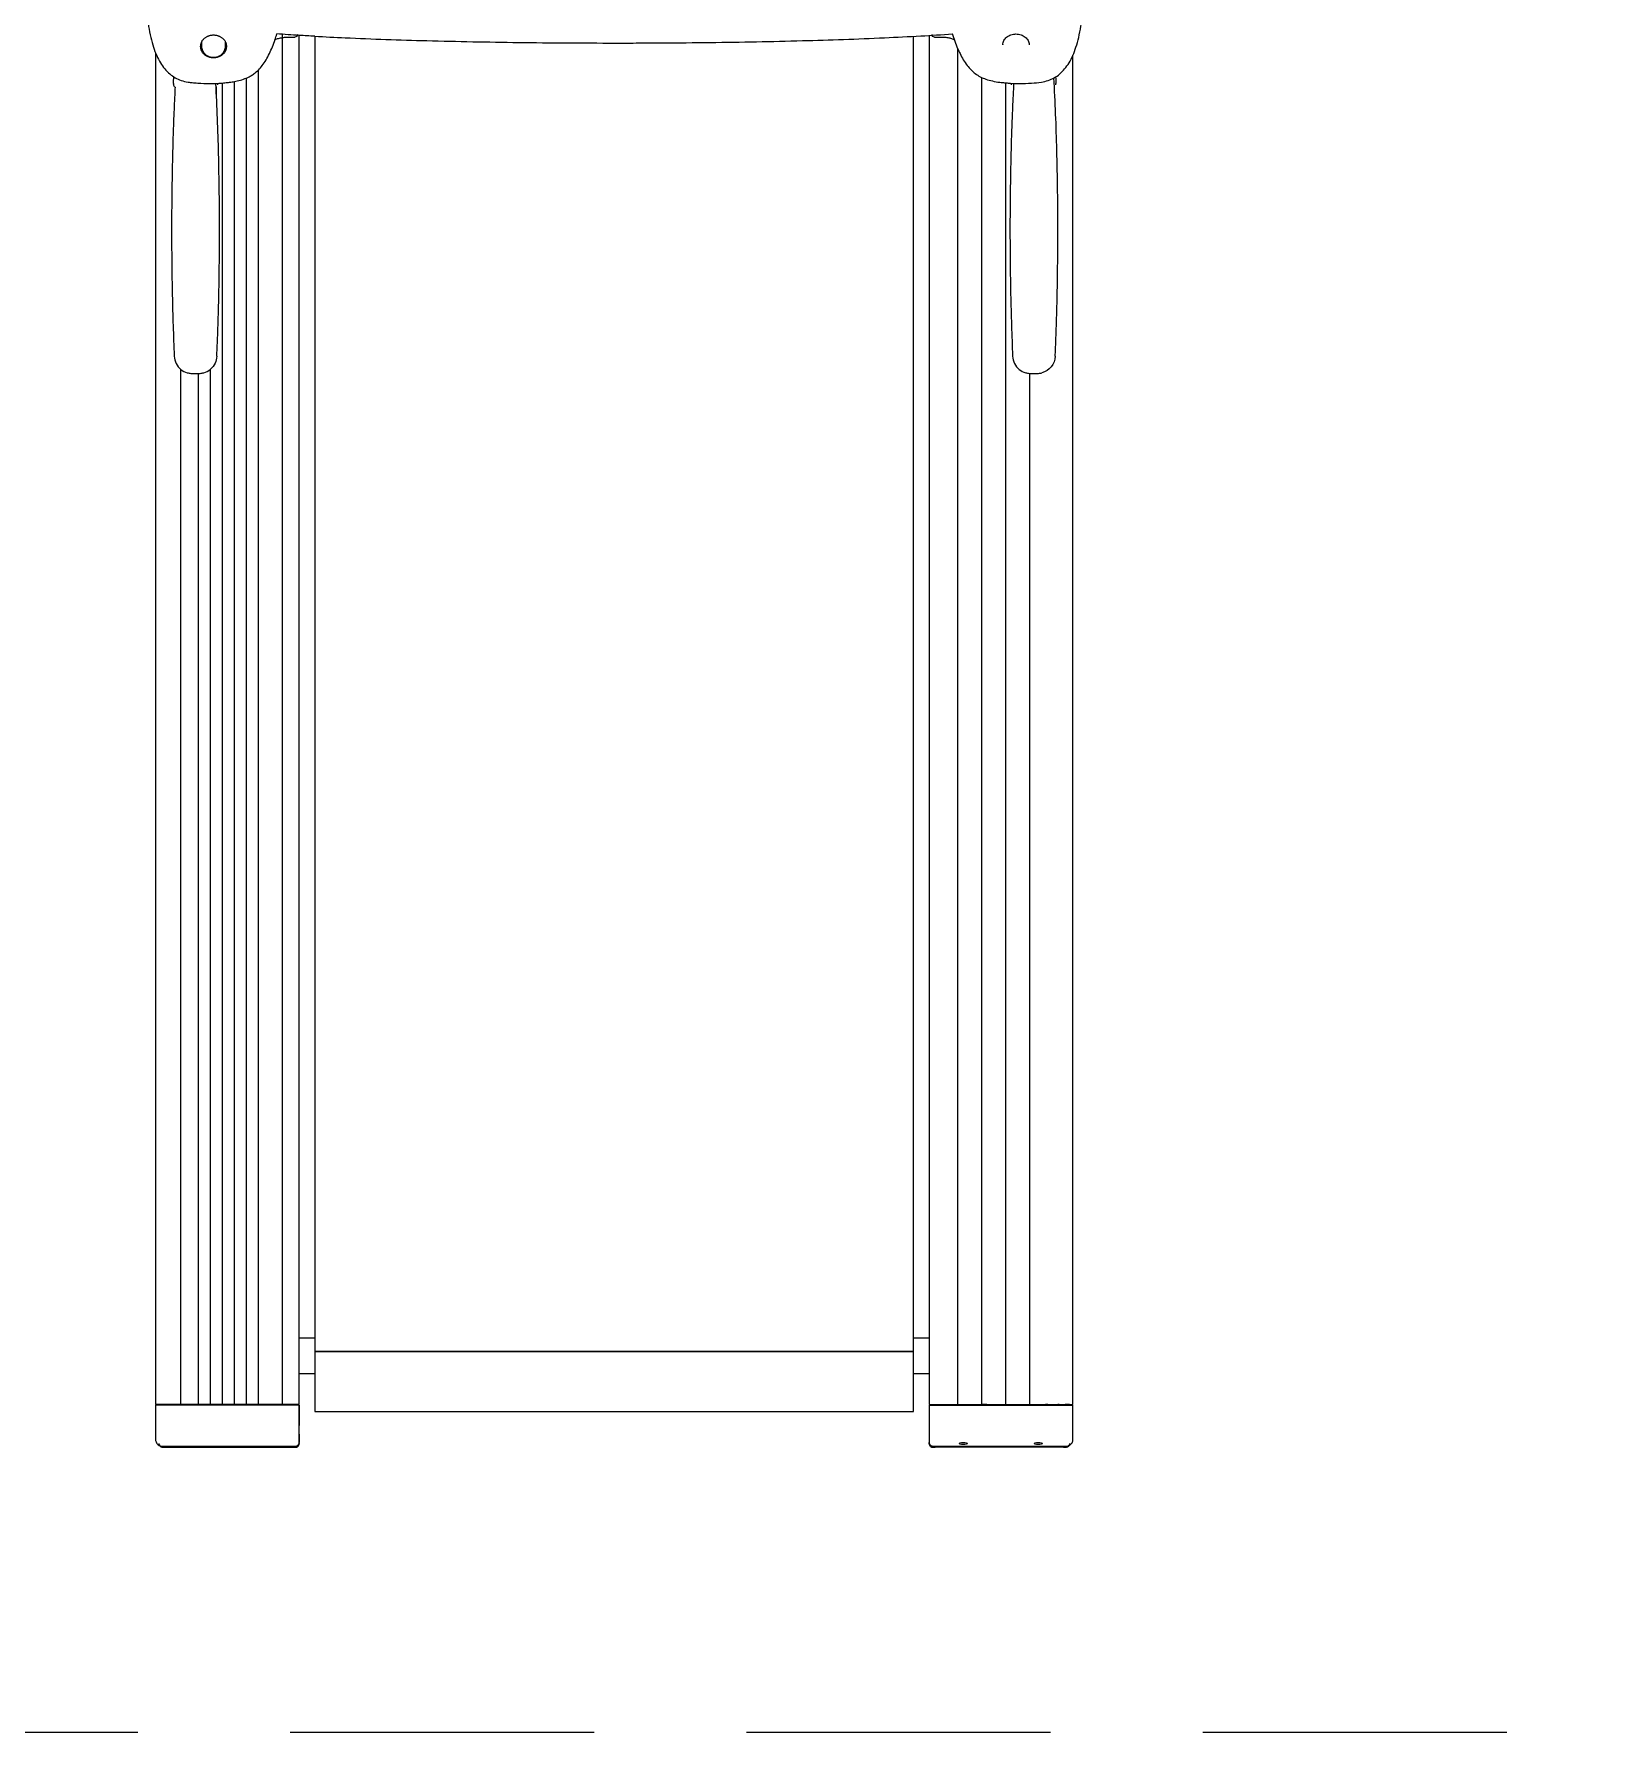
# Model space of a CAD drawing. Extents: x -32840 to 422982, y 280745 to 888746.
# Drawn here: x 80817 to 82115, y 815827 to 817222 of the extents above; entities that cross this region are included whole.
import ezdxf

# ---------------------------------------------------------------- set-up
doc = ezdxf.new("R2010")
doc.units = 0
doc.header["$LTSCALE"] = 1000
doc.linetypes.add('HIDDEN2', pattern=[0.1875, 0.125, -0.0625])
doc.layers.add('A-Duct Above', color=20, linetype='HIDDEN2')
doc.layers.add('A-FUR', color=33, linetype='Continuous', plot=False, transparency=0.5)

# ---------------------------------------------------------------- blocks, each defined once
blk = doc.blocks.new('REC-GYM-01')
for p, q in [((463.286, -867.236), (463.286, -866.116)), ((463.522, -865.85), (463.601, -865.85)), ((463.535, -865.85), (463.601, -865.85)), ((463.601, -865.85), (467.813, -865.85)), ((467.813, -865.85), (467.879, -865.85)), ((467.813, -865.85), (467.892, -865.85)), ((468.01, -865.968), (468.01, -866.01)), ((468.01, -866.01), (468.01, -866.283)), ((468.01, -866.283), (468.01, -866.01)), ((488.719, -865.968), (488.719, -866.01)), ((488.719, -867.236), (488.719, -866.01)), ((488.719, -866.283), (488.719, -866.01)), ((488.916, -865.85), (488.837, -865.85)), ((488.85, -865.85), (488.916, -865.85)), ((493.128, -865.85), (488.916, -865.85)), ((493.128, -865.85), (493.194, -865.85)), ((493.207, -865.85), (493.128, -865.85)), ((493.443, -866.116), (493.443, -867.236)), ((468.01, -866.283), (468.01, -867.236)), ((468.01, -867.236), (468.01, -866.561)), ((488.719, -867.236), (488.719, -866.561)), ((468.01, -867.236), (463.286, -867.236)), ((468.522, -867.019), (488.207, -867.019)), ((468.522, -868.991), (468.522, -867.019)), ((488.207, -867.019), (488.207, -868.991)), ((488.719, -867.236), (493.443, -867.236)), ((463.286, -911.678), (463.286, -867.256)), ((463.404, -867.256), (463.286, -867.256)), ((463.837, -867.256), (463.404, -867.256)), ((463.739, -867.256), (463.778, -867.256)), ((464.113, -867.256), (463.837, -867.256)), ((464.073, -867.256), (464.191, -867.256)), ((464.309, -867.256), (464.113, -867.256)), ((464.506, -867.256), (464.309, -867.256)), ((464.309, -867.256), (464.388, -867.256)), ((464.703, -867.256), (464.506, -867.256)), ((464.9, -867.256), (464.703, -867.256)), ((465.097, -867.256), (464.9, -867.256)), ((465.294, -867.256), (465.097, -867.256)), ((465.491, -867.256), (465.294, -867.256)), ((465.687, -867.256), (465.491, -867.256)), ((465.884, -867.256), (465.687, -867.256)), ((466.081, -867.256), (465.884, -867.256)), ((466.278, -867.256), (466.081, -867.256)), ((466.475, -867.256), (466.278, -867.256)), ((466.672, -867.256), (466.475, -867.256)), ((466.868, -867.256), (466.672, -867.256)), ((467.065, -867.256), (466.868, -867.256)), ((467.262, -867.256), (467.065, -867.256)), ((467.459, -867.256), (467.262, -867.256)), ((468.01, -867.256), (467.459, -867.256)), ((468.01, -867.256), (468.01, -912.25)), ((488.719, -867.256), (489.27, -867.256)), ((489.27, -867.256), (489.467, -867.256)), ((489.467, -867.256), (489.664, -867.256)), ((489.664, -867.256), (489.861, -867.256)), ((489.861, -867.256), (490.057, -867.256)), ((490.057, -867.256), (490.254, -867.256)), ((490.254, -867.256), (490.451, -867.256)), ((490.451, -867.256), (490.648, -867.256)), ((490.609, -867.256), (490.451, -867.256)), ((490.648, -867.256), (490.845, -867.256)), ((490.845, -867.256), (491.042, -867.256)), ((491.042, -867.256), (491.239, -867.256)), ((491.239, -867.256), (491.435, -867.256)), ((491.435, -867.256), (491.632, -867.256)), ((491.632, -867.256), (491.829, -867.256)), ((491.829, -867.256), (492.026, -867.256)), ((492.026, -867.256), (492.223, -867.256)), ((492.223, -867.256), (492.42, -867.256)), ((492.42, -867.256), (492.616, -867.256)), ((492.616, -867.256), (492.538, -867.256)), ((492.616, -867.256), (493.443, -867.256)), ((492.991, -867.256), (492.951, -867.256)), ((493.325, -867.256), (493.189, -867.256)), ((493.443, -867.256), (493.443, -911.597)), ((468.522, -868.259), (468.01, -868.259)), ((488.719, -868.259), (488.207, -868.259)), ((468.01, -869.441), (468.522, -869.441)), ((468.522, -868.991), (488.207, -868.991)), ((468.522, -912.221), (468.522, -868.991)), ((488.207, -868.993), (468.522, -868.993)), ((488.207, -868.991), (488.207, -912.219)), ((488.207, -869.441), (488.719, -869.441)), ((465.294, -910.173), (465.294, -910.554)), ((463.881, -910.665), (463.881, -910.625)), ((465.334, -910.625), (465.334, -910.625)), ((465.334, -910.625), (465.334, -910.665)), ((465.334, -910.665), (465.334, -910.675)), ((491.429, -910.625), (491.429, -910.625)), ((491.429, -910.625), (491.429, -910.665)), ((491.429, -910.675), (491.429, -910.665)), ((492.882, -910.625), (492.882, -910.665)), ((464.799, -912.04), (464.799, -911.891)), ((465.586, -911.891), (465.586, -912.04)), ((467.752, -912.196), (467.87, -912.196)), ((488.893, -912.196), (489.011, -912.196)), ((491.137, -911.946), (491.137, -911.943))]:
    blk.add_line(p, q)
at = {"color": 8}
for p, q in [((464.113, -867.256), (464.113, -901.278)), ((464.703, -867.256), (464.703, -901.136)), ((465.097, -867.256), (465.097, -901.283)), ((465.491, -867.256), (465.491, -910.686)), ((465.884, -867.256), (465.884, -910.735)), ((466.278, -867.256), (466.278, -910.85)), ((466.672, -867.256), (466.672, -911.117)), ((467.459, -867.256), (467.459, -912.284)), ((488.719, -912.248), (488.719, -867.256)), ((489.664, -867.256), (489.664, -911.803)), ((490.451, -867.256), (490.451, -910.865)), ((491.239, -867.256), (491.239, -910.689)), ((492.026, -867.256), (492.026, -901.138))]:
    blk.add_line(p, q, dxfattribs=at)
for centre, radius, start, end in [((463.522, -865.968), 0.118, 157.5151, 180.0001), ((467.892, -865.968), 0.118, 359.9961, 90.0012), ((488.837, -865.968), 0.118, 89.9988, 180.0039), ((493.207, -865.968), 0.118, 359.9999, 89.9996), ((464.711, -901.731), 0.591, 2.5749, 49.2278), ((492.269, -901.731), 0.592, 2.6257, 75.2281), ((463.967, -910.626), 0.086, 116.4007, 179.2074), ((466.581, -910.689), 2.7, 179.4839, 184.1266), ((490.182, -910.689), 2.7, 355.8735, 0.5161), ((494.175, -913.685), 4.888, 157.3619, 163.5099), ((472.297, -984.295), 72.173, 93.40545, 93.99056), ((467.87, -912.274), 0.0787, 359.9986, 89.9993), ((473.211, -999.508), 87.413, 93.07481, 93.41082), ((488.893, -912.274), 0.0787, 90.0021, 179.9999)]:
    blk.add_arc(centre, radius, start, end)
for points, knots in [([(463.286, -866.116), (463.286, -866.105), (463.287, -866.083), (463.294, -866.042), (463.313, -865.993), (463.351, -865.943), (463.384, -865.917), (463.403, -865.907)], [0, 0, 0, 0, 0.838449, 1.636254, 3.211001, 4.765575, 6.380523, 6.380523, 6.380523, 6.380523]), ([(463.403, -865.907), (463.41, -865.902), (463.426, -865.895), (463.456, -865.888), (463.493, -865.884), (463.528, -865.883), (463.561, -865.883), (464.987, -865.883), (466.406, -865.883), (467.813, -865.883)], [0, 0, 0, 0, 0.65496, 1.367537, 2.291142, 3.479117, 4.032913, 4.86491, 112.125108, 112.125108, 112.125108, 112.125108]), ([(463.413, -865.923), (463.415, -865.917), (463.421, -865.906), (463.436, -865.886), (463.46, -865.865), (463.489, -865.853), (463.514, -865.85), (463.528, -865.85), (463.535, -865.85)], [0, 0, 0, 0, 0.465138, 0.951302, 1.911914, 2.859808, 3.305147, 3.869273, 3.869273, 3.869273, 3.869273]), ([(467.813, -865.883), (467.83, -865.883), (467.86, -865.884), (467.908, -865.888), (467.958, -865.906), (468, -865.95), (468.01, -865.99), (468.01, -866.01)], [0, 0, 0, 0, 1.274166, 2.25625, 3.707817, 5.236974, 6.757083, 6.757083, 6.757083, 6.757083]), ([(467.879, -865.85), (467.888, -865.85), (467.905, -865.85), (467.938, -865.857), (467.974, -865.878), (468.003, -865.919), (468.01, -865.952), (468.01, -865.968)], [0, 0, 0, 0, 0.690637, 1.285113, 2.53381, 3.800718, 5.046309, 5.046309, 5.046309, 5.046309]), ([(488.719, -865.968), (488.719, -865.96), (488.721, -865.943), (488.731, -865.912), (488.755, -865.878), (488.791, -865.857), (488.818, -865.851), (488.835, -865.85), (488.845, -865.85), (488.85, -865.85)], [0, 0, 0, 0, 0.625083, 1.257481, 2.508156, 3.753555, 4.351689, 4.620707, 5.046305, 5.046305, 5.046305, 5.046305]), ([(488.719, -866.01), (488.719, -866), (488.721, -865.98), (488.736, -865.943), (488.771, -865.906), (488.821, -865.888), (488.869, -865.884), (488.899, -865.883), (488.916, -865.883)], [0, 0, 0, 0, 0.762934, 1.519346, 3.049202, 4.500837, 5.482725, 6.757087, 6.757087, 6.757087, 6.757087]), ([(488.916, -865.883), (490.339, -865.883), (491.765, -865.883), (493.202, -865.883), (493.22, -865.883), (493.247, -865.885), (493.282, -865.888), (493.311, -865.897), (493.326, -865.907)], [0, 0, 0, 0, 108.484005, 108.645991, 109.482231, 109.827755, 110.757571, 112.125108, 112.125108, 112.125108, 112.125108]), ([(493.194, -865.85), (493.201, -865.85), (493.214, -865.85), (493.238, -865.853), (493.277, -865.867), (493.303, -865.894), (493.313, -865.916)], [0, 0, 0, 0, 0.54201, 0.958569, 1.849318, 3.684977, 3.684977, 3.684977, 3.684977]), ([(493.326, -865.907), (493.336, -865.912), (493.353, -865.924), (493.384, -865.952), (493.429, -866.011), (493.443, -866.074), (493.443, -866.116)], [0, 0, 0, 0, 0.813921, 1.614947, 3.169521, 6.380523, 6.380523, 6.380523, 6.380523]), ([(463.903, -901.704), (463.906, -901.621), (463.949, -901.458), (464.106, -901.261), (464.289, -901.166), (464.43, -901.14), (464.521, -901.134), (464.602, -901.133), (464.682, -901.134), (464.773, -901.14), (464.915, -901.166), (465.027, -901.225), (465.093, -901.28), (465.097, -901.283)], [0, 0, 0, 0, 6.31924, 12.614109, 18.736565, 21.720925, 23.501176, 25.68301, 27.855174, 29.641143, 32.632385, 38.752228, 39.148073, 39.148073, 39.148073, 39.148073]), ([(491.462, -901.704), (491.465, -901.621), (491.508, -901.458), (491.665, -901.261), (491.848, -901.166), (491.99, -901.14), (492.081, -901.134), (492.161, -901.133), (492.241, -901.134), (492.328, -901.139), (492.386, -901.15), (492.42, -901.159)], [0, 0, 0, 0, 6.309942, 12.620277, 18.74012, 21.731361, 23.517331, 25.689316, 27.856419, 29.636741, 32.306967, 32.306967, 32.306967, 32.306967]), ([(463.815, -905.856), (463.815, -905.681), (463.815, -905.324), (463.821, -904.61), (463.84, -903.401), (463.872, -902.374), (463.903, -901.704)], [0, 0, 0, 0, 13.307879, 27.171677, 54.39911, 105.477009, 105.477009, 105.477009, 105.477009]), ([(465.301, -901.704), (465.309, -901.868), (465.323, -902.205), (465.347, -902.884), (465.379, -904.104), (465.389, -905.151), (465.389, -905.856)], [0, 0, 0, 0, 12.503902, 25.678064, 51.787666, 105.478959, 105.478959, 105.478959, 105.478959]), ([(491.374, -905.856), (491.374, -905.673), (491.375, -905.307), (491.38, -904.602), (491.399, -903.401), (491.431, -902.383), (491.462, -901.704)], [0, 0, 0, 0, 13.944514, 27.890807, 53.69123, 105.478897, 105.478897, 105.478897, 105.478897]), ([(492.86, -901.704), (492.868, -901.87), (492.882, -902.199), (492.905, -902.868), (492.938, -904.087), (492.948, -905.142), (492.948, -905.856)], [0, 0, 0, 0, 12.623723, 25.084514, 51.077897, 105.479096, 105.479096, 105.479096, 105.479096]), ([(463.929, -910.549), (463.92, -910.373), (463.902, -910.007), (463.87, -909.249), (463.828, -907.861), (463.815, -906.662), (463.815, -905.856)], [0, 0, 0, 0, 13.466847, 27.896335, 57.82584, 119.259107, 119.259107, 119.259107, 119.259107]), ([(465.389, -905.856), (465.389, -906.065), (465.388, -906.483), (465.381, -907.319), (465.355, -908.716), (465.31, -909.902), (465.268, -910.671)], [0, 0, 0, 0, 15.931867, 31.869466, 63.678727, 122.358574, 122.358574, 122.358574, 122.358574]), ([(491.495, -910.671), (491.485, -910.492), (491.466, -910.12), (491.433, -909.351), (491.388, -907.925), (491.374, -906.692), (491.374, -905.856)], [0, 0, 0, 0, 13.67928, 28.362906, 58.680148, 122.359741, 122.359741, 122.359741, 122.359741]), ([(492.948, -905.856), (492.948, -906.07), (492.947, -906.506), (492.939, -907.378), (492.911, -908.829), (492.863, -910.058), (492.817, -910.85)], [0, 0, 0, 0, 16.258317, 33.237855, 66.444575, 126.892405, 126.892405, 126.892405, 126.892405]), ([(462.83, -917.141), (462.831, -916.544), (462.838, -915.499), (462.881, -914.27), (462.938, -913.476), (462.989, -912.987), (463.05, -912.562), (463.124, -912.193), (463.211, -911.872), (463.316, -911.592), (463.44, -911.35), (463.584, -911.146), (463.747, -910.979), (463.929, -910.851), (464.133, -910.76), (464.323, -910.716), (464.505, -910.695), (464.743, -910.678), (465.036, -910.662), (465.334, -910.673), (465.551, -910.691), (465.724, -910.708), (465.83, -910.724), (465.884, -910.735)], [0, 0, 0, 0, 45.485198, 79.574083, 93.713434, 106.175567, 116.982221, 126.420934, 134.857613, 142.35115, 149.16202, 155.473949, 161.332036, 166.904219, 172.383766, 178.261097, 181.670515, 186.373678, 196.453206, 204.00579, 209.060803, 213.033779, 217.244303, 217.244303, 217.244303, 217.244303]), ([(465.884, -910.735), (465.912, -910.74), (466.012, -910.76), (466.176, -910.805), (466.345, -910.877), (466.439, -910.932), (466.475, -910.955)], [217.244368, 217.244368, 217.244368, 217.244368, 219.43317, 225.008272, 230.148958, 233.362579, 233.362579, 233.362579, 233.362579]), ([(489.664, -911.803), (489.685, -911.752), (489.771, -911.563), (489.908, -911.326), (490.089, -911.113), (490.233, -910.987), (490.398, -910.885), (490.587, -910.805), (490.804, -910.745), (491.01, -910.711), (491.159, -910.696), (491.225, -910.69), (491.239, -910.689)], [319.727496, 319.727496, 319.727496, 319.727496, 323.944448, 335.511445, 340.553559, 345.186263, 350.049679, 355.233337, 360.801592, 367.154198, 371.170114, 372.200111, 372.200111, 372.200111, 372.200111]), ([(491.239, -910.689), (491.29, -910.684), (491.441, -910.673), (491.723, -910.662), (492.062, -910.681), (492.377, -910.702), (492.629, -910.76), (492.833, -910.85), (493.015, -910.978), (493.179, -911.146), (493.323, -911.35), (493.447, -911.592), (493.552, -911.872), (493.639, -912.194), (493.713, -912.566), (493.775, -912.992), (493.825, -913.478), (493.865, -914.033), (493.896, -914.668), (493.926, -915.712), (493.932, -916.547), (493.933, -917.141)], [372.200272, 372.200272, 372.200272, 372.200272, 376.154289, 383.743476, 393.702111, 401.952808, 407.83688, 413.303519, 418.862357, 424.738857, 431.06874, 437.885562, 445.374329, 453.835569, 463.321616, 474.243447, 486.581068, 500.607988, 516.592299, 535.01741, 580.226926, 580.226926, 580.226926, 580.226926]), ([(466.475, -910.955), (466.493, -910.967), (466.561, -911.014), (466.673, -911.112), (466.803, -911.264), (466.925, -911.446), (467.034, -911.651), (467.132, -911.876), (467.211, -912.092), (467.256, -912.236), (467.275, -912.297)], [233.363018, 233.363018, 233.363018, 233.363018, 235.012814, 239.637724, 244.688776, 250.240765, 256.317344, 262.309532, 268.954302, 273.822467, 273.822467, 273.822467, 273.822467]), ([(464.799, -911.891), (464.799, -911.843), (464.82, -911.748), (464.908, -911.628), (465.039, -911.55), (465.192, -911.522), (465.345, -911.549), (465.476, -911.627), (465.565, -911.747), (465.586, -911.843), (465.586, -911.891)], [0, 0, 0, 0, 3.611163, 7.288627, 11.110832, 15.00166, 18.928856, 22.760942, 26.44877, 30.073667, 30.073667, 30.073667, 30.073667]), ([(467.201, -912.097), (467.214, -912.106), (467.245, -912.123), (467.319, -912.152), (467.427, -912.178), (467.579, -912.195), (467.689, -912.196), (467.752, -912.196)], [0, 0, 0, 0, 1.23019, 2.701877, 6.017254, 9.657741, 14.392198, 14.392198, 14.392198, 14.392198]), ([(468.522, -912.221), (468.855, -912.203), (470.081, -912.143), (472.314, -912.068), (475.268, -912.011), (477.327, -911.999), (478.381, -911.999)], [31.74143, 31.74143, 31.74143, 31.74143, 57.125448, 125.33646, 201.935513, 282.262287, 282.262287, 282.262287, 282.262287]), ([(478.382, -911.999), (478.382, -911.999), (478.382, -911.999), (478.382, -911.999), (478.382, -911.999), (478.382, -911.999), (478.382, -911.999), (478.382, -911.999), (478.385, -911.999), (478.393, -911.999), (478.409, -911.999), (478.437, -911.999), (478.492, -911.999), (478.61, -911.999), (478.844, -911.999), (479.304, -912), (480.216, -912.005), (482.007, -912.021), (484.442, -912.067), (486.749, -912.145), (488.393, -912.227), (489.139, -912.273), (489.488, -912.297)], [0, 0, 0, 0, 0.001301, 0.006263, 0.006859, 0.009144, 0.014433, 0.014467, 0.016399, 0.260892, 0.586785, 1.23849, 2.42879, 4.768177, 10.196814, 20.323069, 39.79457, 79.682451, 156.834631, 225.359963, 255.553928, 282.266428, 282.266428, 282.266428, 282.266428]), ([(489.011, -912.196), (489.046, -912.196), (489.106, -912.196), (489.212, -912.192), (489.326, -912.18), (489.447, -912.152), (489.519, -912.123), (489.55, -912.105)], [0, 0, 0, 0, 2.611817, 4.574368, 8.090247, 11.315186, 14.013478, 14.013478, 14.013478, 14.013478]), ([(491.137, -911.943), (491.137, -911.989), (491.162, -912.085), (491.261, -912.203), (491.405, -912.279), (491.571, -912.305), (491.737, -912.279), (491.88, -912.202), (491.979, -912.086), (492.004, -911.99), (492.003, -911.943)], [0, 0, 0, 0, 3.529447, 7.329189, 11.485048, 15.699483, 20.007054, 24.098525, 27.870272, 31.424602, 31.424602, 31.424602, 31.424602])]:
    blk.add_open_spline(points, degree=3, knots=knots)
for points in [[(489.837, -865.941), (489.759, -865.941), (489.699, -865.953), (489.699, -865.97)], [(489.699, -865.97), (489.699, -865.987), (489.759, -866.004), (489.837, -866.004)], [(489.975, -865.97), (489.975, -865.953), (489.915, -865.941), (489.837, -865.941)], [(489.837, -866.004), (489.915, -866.004), (489.975, -865.987), (489.975, -865.97)], [(492.302, -865.941), (492.224, -865.941), (492.164, -865.953), (492.164, -865.97)], [(492.164, -865.97), (492.164, -865.987), (492.224, -866.004), (492.302, -866.004)], [(492.439, -865.97), (492.439, -865.953), (492.379, -865.941), (492.302, -865.941)], [(492.302, -866.004), (492.379, -866.004), (492.439, -865.987), (492.439, -865.97)]]:
    blk.add_open_spline(points, degree=3)
for points, weights, knots in [([(464.759, -911.887), (464.759, -911.839), (464.86, -911.522), (465.192, -911.522)], [1, 0.948287736084, 0.758819045103, 1], [-67.352284, -67.352284, -67.352284, -64.37941, -50.514213, -50.514213, -50.514213]), ([(465.192, -912.253), (464.86, -912.253), (464.759, -911.936), (464.759, -911.887)], [1, 0.758819045103, 0.948287736084, 1], [-16.838071, -16.838071, -16.838071, -2.972874, 0, 0, 0]), ([(465.192, -911.522), (465.525, -911.522), (465.626, -911.839), (465.626, -911.887)], [1, 0.758819045103, 0.948287736083, 0.999999999998], [-50.514213, -50.514213, -50.514213, -36.649017, -33.676142, -33.676142, -33.676142]), ([(465.626, -911.887), (465.626, -911.936), (465.525, -912.253), (465.192, -912.253)], [0.99999980307, 0.948287672388, 0.758819045103, 1], [-33.676136, -33.676136, -33.676136, -30.703268, -16.838071, -16.838071, -16.838071])]:
    blk.add_rational_spline(points, weights, degree=2, knots=knots)

msp = doc.modelspace()

# ---------------------------------------------------------------- linework, layer by layer
at = {"layer": 'A-Duct Above', "color": 252, "ltscale": 2, "true_color": 0x939598}
msp.add_line((78777.9, 815826.8, 0), (86685, 815826.8, 0), dxfattribs=at)

# ---------------------------------------------------------------- block references
at = {"layer": 'A-FUR', "ltscale": 50, "xscale": -25, "yscale": 25, "zscale": 25, "rotation": 180}
msp.add_blockref('REC-GYM-01', (69335.2, 794414.6, 0), dxfattribs=at)

doc.saveas('drawing.dxf')
